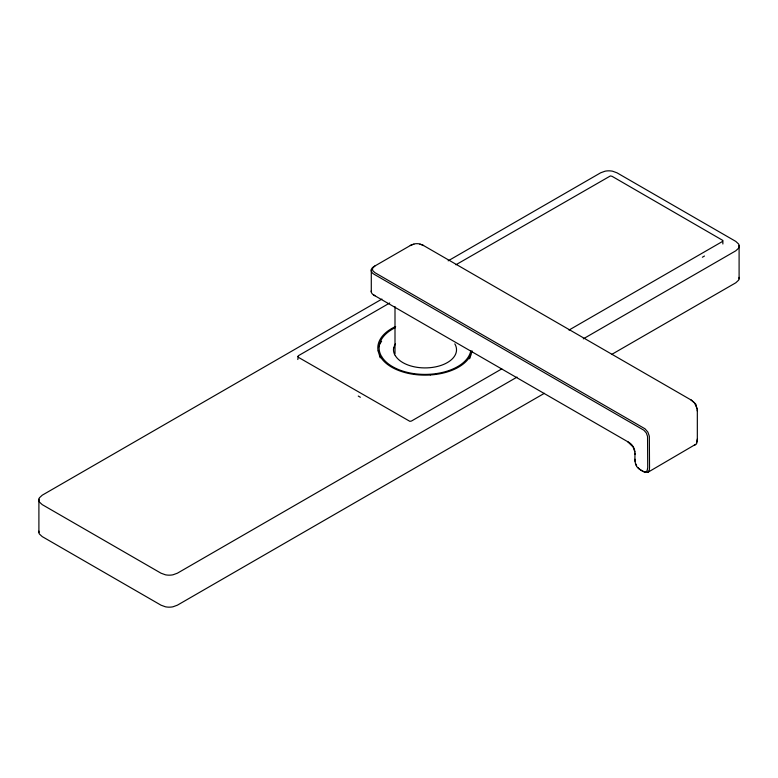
<?xml version="1.0" encoding="UTF-8"?>
<svg xmlns="http://www.w3.org/2000/svg" width="778" height="778" viewBox="0 0 778 778"><rect width="100%" height="100%" fill="white"/><g stroke="black" fill="none" stroke-linecap="round" stroke-linejoin="round"><path stroke-width="1.17" d="M697.331 438.938L696.699 442.293M455.889 264.783L610.38 175.945L612.101 176.334L722.743 240.383L722.324 241.559L568.99 330.076M297.809 359.524L298.363 355.731L389.729 302.982M637.863 467.539L639.487 469.095A27.911 16.114 60 0 0 645.03 472.295L647.899 472.295L649.338 469.805L649.523 467.627L649.338 436.283L647.899 432.14L645.03 428.814L374.947 272.679L372.954 270.841A8.198 4.736 0 0 1 372.954 267.788L374.947 265.959M647.899 472.295L696.611 443.761L697.331 440.017L697.331 410.074M373.994 266.504L411.115 245.07L414.295 243.922A8.198 4.736 0 0 1 419.585 243.922L422.755 245.07L691.72 400.359L695.97 404.385L697.331 411.066M381.91 299.083L42.226 495.197L39.445 497.764A11.524 6.652 0 0 0 39.445 502.053L42.226 504.621L161.036 573.211L165.481 574.816A11.524 6.652 0 0 0 172.911 574.816L177.355 573.211L517.03 377.097M448.157 260.834L600.645 172.804L605.09 171.189A11.524 6.652 0 0 1 612.519 171.189L616.964 172.804L735.774 241.394L738.555 243.952A11.524 6.652 0 0 1 738.555 248.25L735.774 250.817L583.286 338.848M501.781 368.889L411.465 421.034L409.87 421.336L298.499 357.394L297.809 356.402M702.369 257.236L704.469 256.02M544.376 393.308L177.355 605.196L172.911 606.811A11.524 6.652 0 0 1 165.481 606.811L161.036 605.196L42.226 536.606L39.445 534.048A11.524 6.652 0 0 1 38.9 531.17M611.673 354.447L735.774 282.803L738.555 280.236A11.524 6.652 0 0 0 739.1 277.367M694.462 445.006L695.717 444.695M358.25 396.06L360.35 397.266M690.864 399.863L694.462 402.771L697.156 408.683M627.661 441.671L633.117 446.98L634.799 451.804M373.732 294.881L374.947 295.766M635.704 463.805L636.608 465.769M634.984 454.371C635.373 449.451 632.922 444.501 628.517 442.167L373.994 295.222A9.394 5.427 0 0 1 371.738 293.131A9.482 5.475 0 0 1 371.291 290.778M634.984 459.234L635.169 461.626M739.1 245.381L739.1 278.816M722.869 240.888L722.869 244M634.984 453.38C635.004 458.524 634.002 465.137 638.767 468.696A26.131 15.093 60 0 0 643.941 471.682L645.332 471.954L647.092 470.933L647.724 467.578L647.549 436.507L646.353 433.025L643.941 430.253L373.994 274.206A9.394 5.427 0 0 1 371.738 272.125A9.482 5.475 0 0 1 371.291 269.762A9.394 5.427 0 0 1 373.994 266.533M395 306.61L395 353.796M371.291 269.762L371.291 291.964M38.9 499.184L38.9 532.619M470.797 350.771A45.805 26.442 0 0 1 440.066 372.944A46.242 26.695 0 0 1 420.042 374.257A45.805 26.442 0 0 1 381.638 356.509M470.797 354.933A45.805 26.442 0 0 1 469.572 358.775M395.428 327.567A45.805 26.442 0 0 0 379.382 344.955A46.242 26.695 0 0 0 381.57 356.48M380.199 357.822A46.242 26.695 0 0 1 379.372 354.933M454.829 343.876A31.616 18.254 0 0 1 456.336 351.753A31.315 18.079 0 0 1 447.321 362.606A31.315 18.079 0 0 1 435.281 366.934A31.616 18.254 0 0 1 421.637 367.809A31.315 18.079 0 0 1 402.848 362.606A31.315 18.079 0 0 1 395.341 355.653M393.843 347.863A31.315 18.079 0 0 1 395.341 343.964M395.166 355.556A31.616 18.254 0 0 1 393.658 347.678M410.269 245.566A9.394 5.427 0 0 1 413.877 244.263M419.955 244.263A9.394 5.427 0 0 1 423.563 245.566M430.322 374.957A47.088 27.181 0 0 0 469.815 356.713A47.536 27.444 0 0 0 472.071 350.859M430.263 374.986A47.536 27.444 0 0 1 409.753 373.683A47.088 27.181 0 0 1 378.166 350.888M378.098 350.859A47.536 27.444 0 0 1 380.364 339.014A47.088 27.181 0 0 1 395.662 326.497M378.604 347.056A47.536 27.444 0 0 1 379.829 344.119M380.364 343.176A47.088 27.181 0 0 1 381.619 341.27"/></g></svg>
